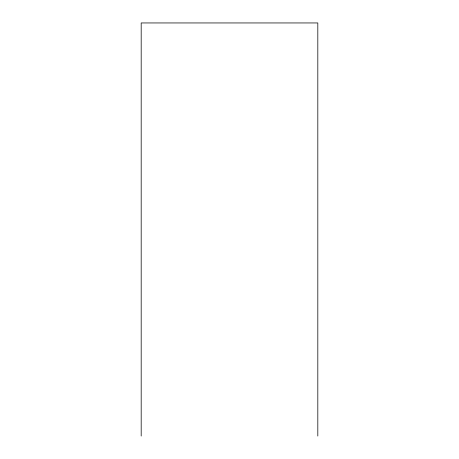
<?xml version="1.0" encoding="UTF-8"?>
<svg xmlns="http://www.w3.org/2000/svg" width="459" height="459" viewBox="0 0 459 459"><rect width="100%" height="100%" fill="white"/><g stroke="black" fill="none" stroke-linecap="round" stroke-linejoin="round"><path stroke-width="0.69" d="M317.817 436.05L317.817 22.95L141.183 22.95L141.183 436.05"/></g></svg>
